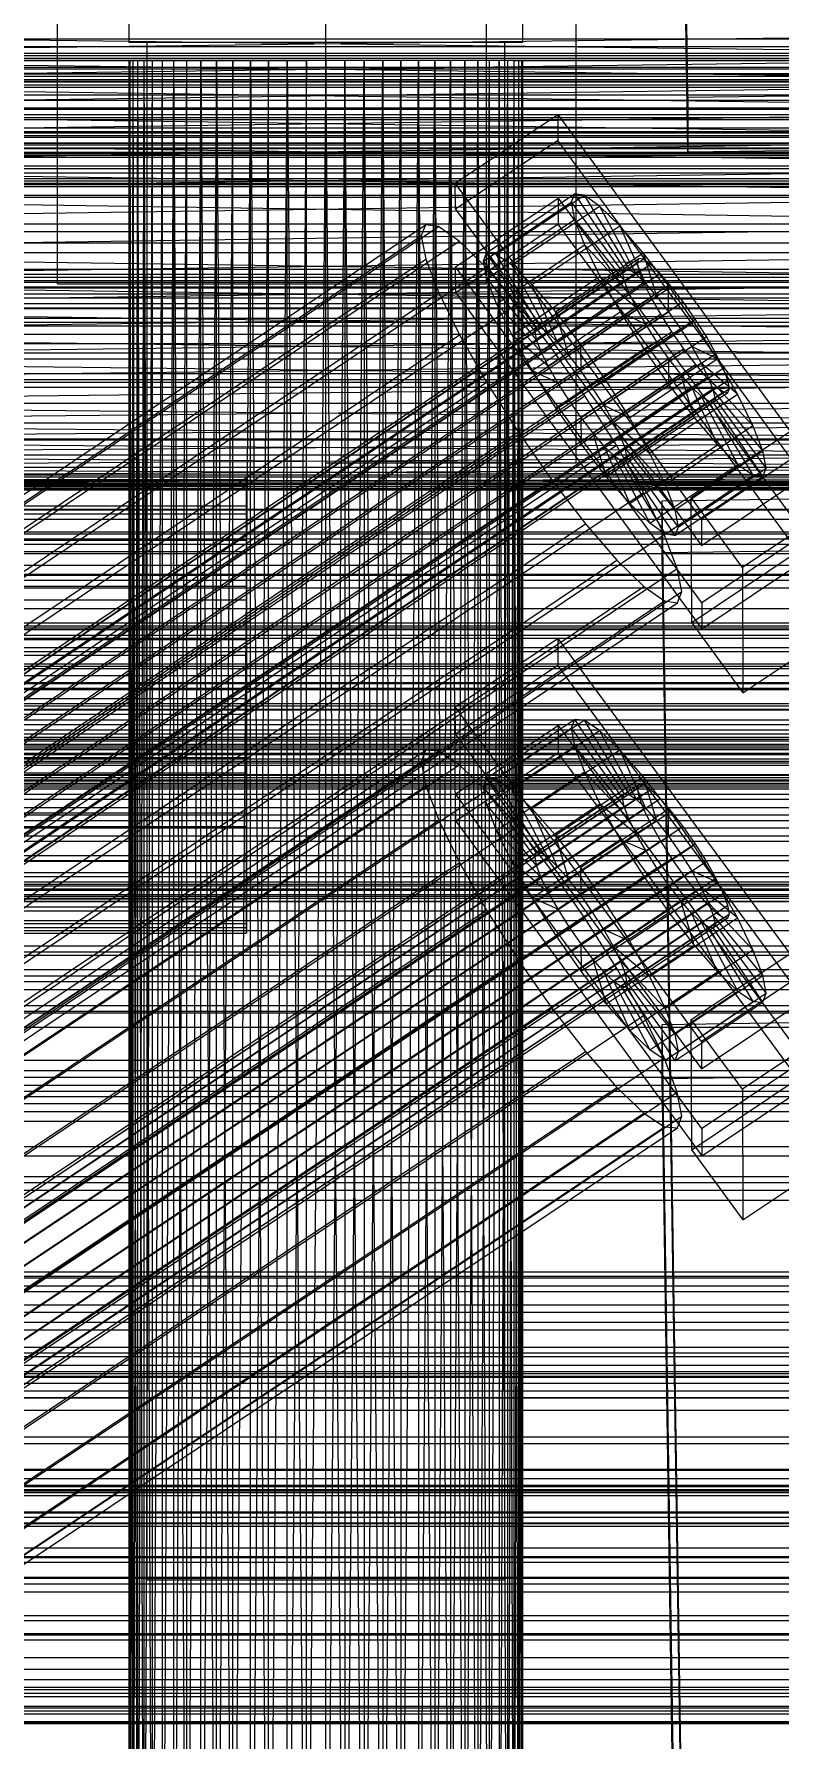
# Model space of a CAD drawing. Header units: millimetres. Extents: x -1970 to 59977, y -65068 to 6837.
# Drawn here: x 287.4 to 370.7, y -34007.8 to -33817 of the extents above; entities that cross this region are included whole.
import ezdxf

# ---------------------------------------------------------------- set-up
doc = ezdxf.new("R2010")
doc.units = ezdxf.units.MM
for name, color, linetype, lineweight in [('COTAS_O', 1, 'Continuous', 0), ('frontal_briquetadora', 7, 'Continuous', 0), ('frontal_C01', 7, 'Continuous', 0), ('frontal_C02', 7, 'Continuous', 0), ('frontal_C03', 7, 'Continuous', 0), ('frontal_secador', 7, 'Continuous', 0)]:
    doc.layers.add(name, color=color, linetype=linetype, lineweight=lineweight)
doc.dimstyles.new('R19_100', dxfattribs={"dimtxt": 250, "dimasz": 150, "dimexe": 150, "dimexo": 80, "dimgap": 100, "dimtad": 1, "dimtih": 1, "dimtoh": 1, "dimdsep": 46, "dimcen": 0.09, "dimadec": 0, "dimazin": 0, "dimtfac": 1, "dimtdec": 4, "dimtofl": 0, "dimtmove": 0, "dimatfit": 3, "dimfxl": 1, "dimtolj": 1, "dimtzin": 0, "dimarcsym": 0})

# ---------------------------------------------------------------- blocks, each defined once
blk = doc.blocks.new('*D39')
at = {"layer": 'COTAS_O', "color": 0, "lineweight": -2, "transparency": 16777216}
for p, q in [((-1725, -34320), (-1725, -33550)), ((1725, -34320), (1725, -33550)), ((-1575, -33700), (1575, -33700))]:
    blk.add_line(p, q, dxfattribs=at)
at = {"layer": 'COTAS_O', "color": 0, "transparency": 16777216}
for points in [[(-1575, -33675), (-1575, -33725), (-1725, -33700)], [(1575, -33675), (1575, -33725), (1725, -33700)]]:
    blk.add_solid(points, dxfattribs=at)
at = {"layer": 'Defpoints', "color": 0, "transparency": 16777216}
for p in [(1725, -33700), (-1725, -34400), (1725, -34400)]:
    blk.add_point(p, dxfattribs=at)

msp = doc.modelspace()

# ---------------------------------------------------------------- linework, layer by layer
at = {"layer": 'frontal_briquetadora'}
for p, q in [((290, -33845), (290, -33795)), ((338, -33845), (338, -33795)), ((298, -33815.5), (298, -33818)), ((342, -33815.5), (342, -33818)), ((210, -33819.494), (430, -33816.716)), ((210, -33816.716), (430, -33819.494)), ((430, -33819.494), (210, -33819.494)), ((210, -33822.421), (430, -33819.494)), ((210, -33819.494), (430, -33822.421)), ((300.179, -33818), (298, -33818)), ((301.981, -33818), (300, -33818)), ((300, -33818), (300, -33990)), ((306.283, -33818), (300.179, -33818)), ((307.53, -33818), (301.981, -33818)), ((315.105, -33818), (306.283, -33818)), ((315.55, -33818), (307.53, -33818)), ((324.895, -33818), (315.105, -33818)), ((324.45, -33818), (315.55, -33818)), ((332.47, -33818), (324.45, -33818)), ((333.717, -33818), (324.895, -33818)), ((338.019, -33818), (332.47, -33818)), ((339.821, -33818), (333.717, -33818)), ((340, -33818), (338.019, -33818)), ((342, -33818), (339.821, -33818)), ((340, -33818), (340, -33990)), ((480, -33820.797), (200, -33820.797)), ((430, -33820), (210, -33820)), ((304.444, -33820), (210, -33820)), ((210, -33820), (306.043, -33820)), ((302.994, -33820), (210, -33820)), ((301.708, -33820), (210, -33820)), ((210, -33820), (307.777, -33820)), ((300.598, -33820), (210, -33820)), ((210, -33820), (309.629, -33820)), ((299.675, -33820), (210, -33820)), ((210, -33820), (311.581, -33820)), ((298.947, -33820), (210, -33820)), ((210, -33820), (313.614, -33820)), ((210, -33820), (315.708, -33820)), ((298.423, -33820), (210, -33820)), ((210, -33820), (317.844, -33820)), ((320, -33820), (210, -33820)), ((298.106, -33820), (210, -33820)), ((298, -33820), (210, -33820)), ((298.106, -33820), (298, -34060)), ((298, -33820), (298, -34060)), ((298.106, -33820), (298, -33820)), ((298, -33820), (298.106, -34060)), ((298.423, -33820), (298.106, -34060)), ((298.106, -33820), (298.106, -34060)), ((298.423, -33820), (298.106, -33820)), ((298.106, -33820), (298.423, -34060)), ((298.947, -33820), (298.423, -34060)), ((298.423, -33820), (298.423, -34060)), ((298.947, -33820), (298.423, -33820)), ((298.423, -33820), (298.947, -34060)), ((299.675, -33820), (298.947, -34060)), ((298.947, -33820), (298.947, -34060)), ((299.675, -33820), (298.947, -33820)), ((298.947, -33820), (299.675, -34060)), ((300.598, -33820), (299.675, -34060)), ((299.675, -33820), (299.675, -34060)), ((300.598, -33820), (299.675, -33820)), ((299.675, -33820), (300.598, -34060)), ((301.708, -33820), (300.598, -34060)), ((300.598, -33820), (300.598, -34060)), ((301.708, -33820), (300.598, -33820)), ((302.994, -33820), (301.708, -34060)), ((301.708, -33820), (301.708, -34060)), ((302.994, -33820), (301.708, -33820)), ((304.444, -33820), (302.994, -34060)), ((302.994, -33820), (302.994, -34060)), ((304.444, -33820), (302.994, -33820)), ((302.994, -33820), (304.444, -34060)), ((306.043, -33820), (304.444, -34060)), ((304.444, -33820), (304.444, -34060)), ((306.043, -33820), (304.444, -33820)), ((307.777, -33820), (306.043, -34060)), ((306.043, -34060), (306.043, -33820)), ((307.777, -33820), (306.043, -33820)), ((306.043, -33820), (307.777, -34060)), ((309.629, -33820), (307.777, -34060)), ((307.777, -34060), (307.777, -33820)), ((309.629, -33820), (307.777, -33820)), ((307.777, -33820), (309.629, -34060)), ((311.581, -33820), (309.629, -34060)), ((309.629, -34060), (309.629, -33820)), ((311.581, -33820), (309.629, -33820)), ((313.614, -33820), (311.581, -34060)), ((311.581, -34060), (311.581, -33820)), ((313.614, -33820), (311.581, -33820)), ((311.581, -33820), (313.614, -34060)), ((315.708, -33820), (313.614, -34060)), ((313.614, -34060), (313.614, -33820)), ((315.708, -33820), (313.614, -33820)), ((317.844, -33820), (315.708, -34060)), ((315.708, -34060), (315.708, -33820)), ((317.844, -33820), (315.708, -33820)), ((315.708, -33820), (317.844, -34060)), ((320, -33820), (317.844, -34060)), ((317.844, -34060), (317.844, -33820)), ((320, -33820), (317.844, -33820)), ((320, -34060), (320, -33820)), ((430, -33820), (320, -33820)), ((322.156, -33820), (320, -33820)), ((322.156, -33820), (320, -34060)), ((322.156, -34060), (320, -33820)), ((430, -33820), (322.156, -33820)), ((324.292, -33820), (322.156, -33820)), ((322.156, -33820), (322.156, -34060)), ((322.156, -34060), (324.292, -33820)), ((324.292, -34060), (322.156, -33820)), ((430, -33820), (324.292, -33820)), ((326.386, -33820), (324.292, -33820)), ((324.292, -33820), (324.292, -34060)), ((324.292, -34060), (326.386, -33820)), ((326.386, -34060), (324.292, -33820)), ((430, -33820), (326.386, -33820)), ((328.419, -33820), (326.386, -33820)), ((326.386, -33820), (326.386, -34060)), ((326.386, -34060), (328.419, -33820)), ((328.419, -34060), (326.386, -33820)), ((430, -33820), (328.419, -33820)), ((330.371, -33820), (328.419, -33820)), ((328.419, -33820), (328.419, -34060)), ((328.419, -34060), (330.371, -33820)), ((430, -33820), (330.371, -33820)), ((332.223, -33820), (330.371, -33820)), ((330.371, -33820), (330.371, -34060)), ((330.371, -34060), (332.223, -33820)), ((332.223, -34060), (330.371, -33820)), ((430, -33820), (332.223, -33820)), ((333.957, -33820), (332.223, -33820)), ((332.223, -33820), (332.223, -34060)), ((332.223, -34060), (333.957, -33820)), ((333.957, -34060), (332.223, -33820)), ((430, -33820), (333.957, -33820)), ((335.556, -33820), (333.957, -33820)), ((333.957, -33820), (333.957, -34060)), ((333.957, -34060), (335.556, -33820)), ((335.556, -34060), (333.957, -33820)), ((430, -33820), (335.556, -33820)), ((337.006, -33820), (335.556, -33820)), ((335.556, -33820), (335.556, -34060)), ((337.006, -33820), (335.556, -34060)), ((337.006, -34060), (335.556, -33820)), ((430, -33820), (337.006, -33820)), ((338.292, -33820), (337.006, -33820)), ((337.006, -33820), (337.006, -34060)), ((338.292, -33820), (337.006, -34060)), ((338.292, -34060), (337.006, -33820)), ((430, -33820), (338.292, -33820)), ((339.402, -33820), (338.292, -33820)), ((338.292, -33820), (338.292, -34060)), ((339.402, -33820), (338.292, -34060)), ((430, -33820), (339.402, -33820)), ((340.325, -33820), (339.402, -33820)), ((339.402, -33820), (339.402, -34060)), ((340.325, -33820), (339.402, -34060)), ((340.325, -34060), (339.402, -33820)), ((430, -33820), (340.325, -33820)), ((341.053, -33820), (340.325, -33820)), ((340.325, -33820), (340.325, -34060)), ((341.053, -33820), (340.325, -34060)), ((340.325, -33820), (341.053, -34060)), ((430, -33820), (341.053, -33820)), ((341.053, -33820), (341.577, -33820)), ((341.053, -33820), (341.053, -34060)), ((341.577, -33820), (341.053, -34060)), ((341.053, -33820), (341.577, -34060)), ((341.577, -33820), (430, -33820)), ((341.577, -33820), (341.894, -33820)), ((341.577, -33820), (341.577, -34060)), ((341.894, -33820), (341.577, -34060)), ((341.577, -33820), (341.894, -34060)), ((341.894, -33820), (430, -33820)), ((341.894, -33820), (342, -33820)), ((341.894, -33820), (341.894, -34060)), ((342, -33820), (341.894, -34060)), ((342, -33820), (430, -33820)), ((342, -33820), (342, -34060)), ((430, -33822.421), (210, -33822.421)), ((210, -33825.47), (430, -33822.421)), ((210, -33822.421), (430, -33825.47)), ((430, -33825.47), (210, -33825.47)), ((210, -33828.612), (430, -33825.47)), ((210, -33825.47), (430, -33828.612)), ((430, -33828.612), (210, -33828.612)), ((210, -33831.815), (430, -33828.612)), ((210, -33828.612), (430, -33831.815)), ((430, -33831.815), (210, -33835.05)), ((430, -33831.815), (210, -33831.815)), ((210, -33831.815), (430, -33835.05)), ((430, -33835.05), (210, -33838.284)), ((210, -33835.05), (430, -33835.05)), ((430, -33838.284), (210, -33835.05)), ((430, -33838.284), (210, -33841.488)), ((210, -33838.284), (430, -33838.284)), ((430, -33841.488), (210, -33844.629)), ((210, -33841.488), (430, -33841.488)), ((430, -33844.629), (210, -33841.488)), ((430, -33844.629), (210, -33847.678)), ((210, -33844.629), (430, -33844.629)), ((430, -33847.678), (210, -33844.629)), ((290, -33845), (338, -33845)), ((430, -33847.678), (210, -33850.606)), ((210, -33847.678), (430, -33847.678)), ((430, -33850.606), (210, -33847.678)), ((480, -33849.302), (200, -33849.302)), ((430, -33850.606), (210, -33853.384)), ((210, -33850.606), (430, -33850.606)), ((430, -33853.384), (210, -33850.606)), ((430, -33853.384), (210, -33855.985)), ((210, -33853.384), (430, -33853.384)), ((430, -33855.985), (210, -33853.384)), ((430, -33855.985), (210, -33858.384)), ((210, -33855.985), (430, -33855.985)), ((430, -33858.384), (210, -33858.384)), ((430, -33858.384), (210, -33860.559)), ((430, -33860.559), (210, -33858.384)), ((430, -33860.559), (210, -33860.559)), ((430, -33860.559), (210, -33862.488)), ((430, -33862.488), (210, -33860.559)), ((430, -33862.488), (210, -33862.488)), ((430, -33862.488), (210, -33864.153)), ((430, -33864.153), (210, -33862.488)), ((430, -33864.153), (210, -33864.153)), ((430, -33864.153), (210, -33865.538)), ((430, -33865.538), (210, -33864.153)), ((480, -33867.047), (200, -33867.047)), ((430, -33865.538), (210, -33865.538)), ((430, -33865.538), (210, -33866.629)), ((430, -33866.629), (210, -33865.538)), ((430, -33866.629), (210, -33866.629)), ((430, -33866.629), (210, -33867.416)), ((430, -33867.416), (210, -33866.629)), ((430, -33867.416), (210, -33867.416)), ((430, -33867.416), (210, -33867.891)), ((430, -33867.891), (210, -33867.416)), ((430, -33867.891), (210, -33867.891)), ((430, -33867.891), (210, -33868.05)), ((430, -33868.05), (210, -33867.891)), ((430, -33868.05), (210, -33868.05)), ((301.981, -33990), (300, -33990)), ((307.53, -33990), (301.981, -33990)), ((315.55, -33990), (307.53, -33990)), ((324.45, -33990), (315.55, -33990)), ((332.47, -33990), (324.45, -33990)), ((338.019, -33990), (332.47, -33990)), ((340, -33990), (338.019, -33990))]:
    msp.add_line(p, q, dxfattribs=at)
at = {"layer": 'frontal_C01'}
for p, q in [((360.514, -33824.134), (357.646, -33631.134)), ((360.514, -33830.222), (357.646, -33637.222)), ((-425, -33818.444), (425, -33818.444)), ((378.512, -33823.891), (360.514, -33824.134)), ((360.514, -33824.134), (360.514, -33830.222)), ((425, -33829.874), (-425, -33829.874)), ((360.514, -33830.222), (378.512, -33829.979)), ((425, -33833.906), (-425, -33833.906)), ((-425, -33845.337), (425, -33845.337)), ((334.501, -33892.304), (345.969, -33884.651)), ((345.969, -33884.651), (345.981, -33887.694)), ((345.969, -33884.651), (373.501, -33922.094)), ((345.981, -33887.694), (334.513, -33895.348)), ((373.513, -33925.138), (345.981, -33887.694)), ((334.513, -33895.348), (334.501, -33892.304)), ((362.033, -33929.747), (334.501, -33892.304)), ((338.005, -33900.278), (347.835, -33893.718)), ((339.088, -33900.363), (348.918, -33893.804)), ((347.835, -33893.718), (347.47, -33894.709)), ((348.918, -33893.804), (347.835, -33893.718)), ((347.835, -33893.718), (353.378, -33902.04)), ((350.645, -33894.961), (348.918, -33893.804)), ((348.918, -33893.804), (353.892, -33902.081)), ((334.513, -33895.348), (362.045, -33932.791)), ((334.539, -33902.044), (346.008, -33894.391)), ((337.64, -33901.269), (347.47, -33894.709)), ((340.816, -33901.521), (350.645, -33894.961)), ((346.008, -33894.391), (346.02, -33897.434)), ((346.008, -33894.391), (373.539, -33931.834)), ((347.47, -33894.709), (353.205, -33902.51)), ((347.47, -33894.709), (347.847, -33896.711)), ((352.899, -33897.112), (350.645, -33894.961)), ((350.645, -33894.961), (354.71, -33902.629)), ((146.872, -34020.136), (331.181, -33897.138)), ((148.32, -34020.251), (332.629, -33897.252)), ((331.181, -33897.138), (330.692, -33898.463)), ((332.629, -33897.252), (331.181, -33897.138)), ((334.938, -33898.8), (332.629, -33897.252)), ((346.02, -33897.434), (334.551, -33905.088)), ((338.017, -33903.271), (347.847, -33896.711)), ((343.069, -33903.672), (352.899, -33897.112)), ((373.551, -33934.878), (346.02, -33897.434)), ((347.847, -33896.711), (353.384, -33903.458)), ((347.847, -33896.711), (348.941, -33899.587)), ((355.525, -33900.109), (352.899, -33897.112)), ((352.899, -33897.112), (355.777, -33903.648)), ((146.383, -34021.462), (330.692, -33898.463)), ((150.629, -34021.798), (334.938, -33898.8)), ((330.692, -33898.463), (331.197, -33901.14)), ((337.95, -33901.675), (334.938, -33898.8)), ((339.111, -33906.147), (348.941, -33899.587)), ((348.941, -33899.587), (353.902, -33904.821)), ((348.941, -33899.587), (350.678, -33903.14)), ((141.045, -34044.095), (354.844, -33901.417)), ((141.218, -34043.625), (355.017, -33900.947)), ((141.731, -34043.666), (355.53, -33900.988)), ((142.549, -34044.214), (356.348, -33901.536)), ((146.887, -34024.138), (331.197, -33901.14)), ((153.641, -34024.673), (337.95, -33901.675)), ((331.197, -33901.14), (332.659, -33904.984)), ((337.64, -33901.269), (338.005, -33900.278)), ((343.376, -33909.07), (337.64, -33901.269)), ((338.017, -33903.271), (337.64, -33901.269)), ((341.461, -33905.681), (337.95, -33901.675)), ((343.549, -33908.6), (338.005, -33900.278)), ((338.005, -33900.278), (339.088, -33900.363)), ((344.062, -33908.641), (339.088, -33900.363)), ((339.088, -33900.363), (340.816, -33901.521)), ((344.88, -33909.189), (340.816, -33901.521)), ((340.816, -33901.521), (343.069, -33903.672)), ((345.695, -33906.669), (355.525, -33900.109)), ((355.017, -33900.947), (354.844, -33901.417)), ((354.844, -33901.417), (355.022, -33902.365)), ((355.53, -33900.988), (355.017, -33900.947)), ((358.345, -33903.748), (355.525, -33900.109)), ((355.525, -33900.109), (357.021, -33905.068)), ((356.348, -33901.536), (355.53, -33900.988)), ((357.415, -33902.555), (356.348, -33901.536)), ((141.224, -34045.043), (355.022, -33902.365)), ((143.617, -34045.233), (357.415, -33902.555)), ((334.551, -33905.088), (334.539, -33902.044)), ((362.071, -33939.488), (334.539, -33902.044)), ((343.554, -33910.018), (338.017, -33903.271)), ((339.111, -33906.147), (338.017, -33903.271)), ((340.848, -33909.7), (350.678, -33903.14)), ((353.205, -33902.51), (343.376, -33909.07)), ((353.378, -33902.04), (343.549, -33908.6)), ((353.384, -33903.458), (343.554, -33910.018)), ((353.892, -33902.081), (344.062, -33908.641)), ((354.71, -33902.629), (344.88, -33909.189)), ((350.678, -33903.14), (354.725, -33906.504)), ((350.678, -33903.14), (352.938, -33907.129)), ((353.205, -33902.51), (353.378, -33902.04)), ((353.384, -33903.458), (353.205, -33902.51)), ((353.378, -33902.04), (353.892, -33902.081)), ((353.902, -33904.821), (353.384, -33903.458)), ((353.892, -33902.081), (354.71, -33902.629)), ((354.71, -33902.629), (355.777, -33903.648)), ((355.022, -33902.365), (355.541, -33903.727)), ((358.659, -33903.974), (357.415, -33902.555)), ((141.742, -34046.405), (355.541, -33903.727)), ((142.565, -34048.088), (356.363, -33905.41)), ((144.861, -34046.652), (358.659, -33903.974)), ((148.35, -34027.982), (332.659, -33904.984)), ((332.659, -33904.984), (334.981, -33909.734)), ((334.551, -33905.088), (362.083, -33942.531)), ((345.947, -33910.208), (343.069, -33903.672)), ((343.069, -33903.672), (345.695, -33906.669)), ((353.902, -33904.821), (344.073, -33911.38)), ((355.777, -33903.648), (345.947, -33910.208)), ((357.021, -33905.068), (347.191, -33911.628)), ((358.345, -33903.748), (348.515, -33910.308)), ((354.725, -33906.504), (353.902, -33904.821)), ((355.541, -33903.727), (356.363, -33905.41)), ((355.777, -33903.648), (357.021, -33905.068)), ((356.363, -33905.41), (357.434, -33907.3)), ((357.021, -33905.068), (358.357, -33906.792)), ((358.357, -33906.792), (358.345, -33903.748)), ((361.166, -33907.781), (358.345, -33903.748)), ((359.995, -33905.698), (358.659, -33903.974)), ((143.635, -34049.977), (357.434, -33907.3)), ((359.995, -33905.698), (146.196, -34048.376)), ((157.152, -34028.68), (341.461, -33905.681)), ((344.073, -33911.38), (339.111, -33906.147)), ((340.848, -33909.7), (339.111, -33906.147)), ((345.231, -33910.546), (341.461, -33905.681)), ((343.108, -33913.688), (352.938, -33907.129)), ((354.725, -33906.504), (344.895, -33913.063)), ((347.191, -33911.628), (345.695, -33906.669)), ((345.695, -33906.669), (348.515, -33910.308)), ((348.527, -33913.351), (358.357, -33906.792)), ((352.938, -33907.129), (355.796, -33908.393)), ((352.938, -33907.129), (355.569, -33911.281)), ((355.796, -33908.393), (354.725, -33906.504)), ((357.434, -33907.3), (358.68, -33909.267)), ((358.357, -33906.792), (359.693, -33908.702)), ((361.332, -33907.609), (359.995, -33905.698)), ((144.881, -34051.944), (358.68, -33909.267)), ((147.533, -34050.286), (361.332, -33907.609)), ((343.549, -33908.6), (343.376, -33909.07)), ((343.376, -33909.07), (343.554, -33910.018)), ((344.062, -33908.641), (343.549, -33908.6)), ((344.88, -33909.189), (344.062, -33908.641)), ((345.947, -33910.208), (344.88, -33909.189)), ((355.796, -33908.393), (345.966, -33914.953)), ((359.693, -33908.702), (349.863, -33915.262)), ((351.336, -33914.341), (361.166, -33907.781)), ((357.042, -33910.36), (355.796, -33908.393)), ((358.68, -33909.267), (360.017, -33911.177)), ((361.166, -33907.781), (359.693, -33908.702)), ((359.693, -33908.702), (360.939, -33910.669)), ((363.797, -33911.933), (361.166, -33907.781)), ((362.578, -33909.576), (361.332, -33907.609)), ((146.218, -34053.855), (360.017, -33911.177)), ((148.779, -34052.253), (362.578, -33909.576)), ((150.672, -34032.732), (334.981, -33909.734)), ((345.231, -33910.546), (160.922, -34033.544)), ((334.981, -33909.734), (338.003, -33915.066)), ((344.895, -33913.063), (340.848, -33909.7)), ((343.108, -33913.688), (340.848, -33909.7)), ((343.554, -33910.018), (344.073, -33911.38)), ((349.002, -33915.938), (345.231, -33910.546)), ((347.191, -33911.628), (345.947, -33910.208)), ((357.042, -33910.36), (347.212, -33916.92)), ((348.515, -33910.308), (348.527, -33913.351)), ((348.515, -33910.308), (351.336, -33914.341)), ((360.939, -33910.669), (351.109, -33917.229)), ((355.569, -33911.281), (357.042, -33910.36)), ((358.378, -33912.27), (357.042, -33910.36)), ((360.017, -33911.177), (361.352, -33912.901)), ((363.797, -33911.933), (360.939, -33910.669)), ((360.939, -33910.669), (362.01, -33912.558)), ((363.648, -33911.465), (362.578, -33909.576)), ((147.554, -34055.579), (361.352, -33912.901)), ((149.85, -34054.143), (363.648, -33911.465)), ((150.672, -34055.826), (364.471, -33913.148)), ((344.073, -33911.38), (344.895, -33913.063)), ((344.895, -33913.063), (345.966, -33914.953)), ((345.739, -33917.841), (355.569, -33911.281)), ((348.527, -33913.351), (347.191, -33911.628)), ((358.378, -33912.27), (348.548, -33918.83)), ((362.01, -33912.558), (352.18, -33919.118)), ((353.967, -33918.493), (363.797, -33911.933)), ((355.569, -33911.281), (358.39, -33915.314)), ((358.39, -33915.314), (358.378, -33912.27)), ((359.714, -33913.994), (358.378, -33912.27)), ((361.352, -33912.901), (362.596, -33914.32)), ((366.057, -33915.922), (362.01, -33912.558)), ((362.01, -33912.558), (362.833, -33914.241)), ((364.471, -33913.148), (363.648, -33911.465)), ((366.057, -33915.922), (363.797, -33911.933)), ((364.989, -33914.51), (364.471, -33913.148)), ((148.798, -34056.998), (362.596, -33914.32)), ((151.191, -34057.188), (364.989, -33914.51)), ((153.694, -34038.064), (338.003, -33915.066)), ((338.003, -33915.066), (341.52, -33920.617)), ((345.966, -33914.953), (343.108, -33913.688)), ((345.739, -33917.841), (343.108, -33913.688)), ((345.966, -33914.953), (347.212, -33916.92)), ((349.863, -33915.262), (348.527, -33913.351)), ((349.863, -33915.262), (351.336, -33914.341)), ((359.714, -33913.994), (349.884, -33920.554)), ((351.336, -33914.341), (353.967, -33918.493)), ((362.833, -33914.241), (353.003, -33920.801)), ((361.21, -33918.953), (359.714, -33913.994)), ((360.958, -33915.414), (359.714, -33913.994)), ((362.596, -33914.32), (363.664, -33915.339)), ((367.794, -33919.475), (362.833, -33914.241)), ((362.833, -33914.241), (363.351, -33915.603)), ((365.168, -33915.458), (364.989, -33914.51)), ((149.865, -34058.017), (363.664, -33915.339)), ((150.683, -34058.565), (364.482, -33915.887)), ((151.196, -34058.606), (364.995, -33915.928)), ((151.369, -34058.136), (365.168, -33915.458)), ((164.693, -34038.936), (349.002, -33915.938)), ((347.212, -33916.92), (345.739, -33917.841)), ((347.212, -33916.92), (348.548, -33918.83)), ((348.56, -33921.874), (358.39, -33915.314)), ((352.519, -33921.489), (349.002, -33915.938)), ((351.109, -33917.229), (349.863, -33915.262)), ((360.958, -33915.414), (351.128, -33921.974)), ((362.025, -33916.432), (352.196, -33922.992)), ((362.843, -33916.981), (353.014, -33923.541)), ((363.351, -33915.603), (353.521, -33922.163)), ((363.53, -33916.552), (353.7, -33923.111)), ((356.228, -33922.482), (366.057, -33915.922)), ((358.39, -33915.314), (361.21, -33918.953)), ((363.836, -33921.95), (360.958, -33915.414)), ((362.025, -33916.432), (360.958, -33915.414)), ((366.09, -33924.101), (362.025, -33916.432)), ((362.843, -33916.981), (362.025, -33916.432)), ((367.817, -33925.258), (362.843, -33916.981)), ((363.357, -33917.021), (362.843, -33916.981)), ((368.888, -33922.351), (363.351, -33915.603)), ((363.351, -33915.603), (363.53, -33916.552)), ((363.53, -33916.552), (363.357, -33917.021)), ((369.265, -33924.352), (363.53, -33916.552)), ((363.664, -33915.339), (364.482, -33915.887)), ((364.482, -33915.887), (364.995, -33915.928)), ((364.995, -33915.928), (365.168, -33915.458)), ((367.794, -33919.475), (366.057, -33915.922)), ((348.56, -33921.874), (345.739, -33917.841)), ((348.548, -33918.83), (348.56, -33921.874)), ((348.548, -33918.83), (349.884, -33920.554)), ((352.18, -33919.118), (351.109, -33917.229)), ((351.109, -33917.229), (353.967, -33918.493)), ((363.357, -33917.021), (353.527, -33923.581)), ((353.967, -33918.493), (356.228, -33922.482)), ((368.9, -33925.344), (363.357, -33917.021)), ((157.211, -34043.615), (341.52, -33920.617)), ((341.52, -33920.617), (345.291, -33926.009)), ((349.884, -33920.554), (351.38, -33925.513)), ((349.884, -33920.554), (351.128, -33921.974)), ((351.38, -33925.513), (361.21, -33918.953)), ((353.003, -33920.801), (352.18, -33919.118)), ((352.18, -33919.118), (356.228, -33922.482)), ((353.521, -33922.163), (353.003, -33920.801)), ((353.003, -33920.801), (357.964, -33926.035)), ((357.964, -33926.035), (367.794, -33919.475)), ((360.882, -33927.274), (372.35, -33919.621)), ((361.21, -33918.953), (363.836, -33921.95)), ((368.888, -33922.351), (367.794, -33919.475)), ((168.21, -34044.487), (352.519, -33921.489)), ((351.38, -33925.513), (348.56, -33921.874)), ((351.128, -33921.974), (354.006, -33928.51)), ((351.128, -33921.974), (352.196, -33922.992)), ((355.541, -33926.821), (352.519, -33921.489)), ((353.7, -33923.111), (353.521, -33922.163)), ((353.521, -33922.163), (359.058, -33928.91)), ((354.006, -33928.51), (363.836, -33921.95)), ((356.228, -33922.482), (357.964, -33926.035)), ((359.058, -33928.91), (368.888, -33922.351)), ((373.501, -33922.094), (362.033, -33929.747)), ((363.836, -33921.95), (366.09, -33924.101)), ((369.265, -33924.352), (368.888, -33922.351)), ((352.196, -33922.992), (356.26, -33930.66)), ((352.196, -33922.992), (353.014, -33923.541)), ((353.014, -33923.541), (357.987, -33931.818)), ((353.014, -33923.541), (353.527, -33923.581)), ((353.527, -33923.581), (353.7, -33923.111)), ((353.527, -33923.581), (359.07, -33931.904)), ((353.7, -33923.111), (359.436, -33930.912)), ((356.26, -33930.66), (366.09, -33924.101)), ((359.436, -33930.912), (369.265, -33924.352)), ((366.09, -33924.101), (367.817, -33925.258)), ((368.9, -33925.344), (369.265, -33924.352)), ((160.982, -34049.007), (345.291, -33926.009)), ((345.291, -33926.009), (349.061, -33930.873)), ((354.006, -33928.51), (351.38, -33925.513)), ((357.964, -33926.035), (359.058, -33928.91)), ((357.987, -33931.818), (367.817, -33925.258)), ((359.07, -33931.904), (368.9, -33925.344)), ((362.045, -33932.791), (373.513, -33925.138)), ((367.817, -33925.258), (368.9, -33925.344)), ((171.232, -34049.819), (355.541, -33926.821)), ((357.863, -33931.571), (355.541, -33926.821)), ((357.646, -33927.83), (375.644, -33927.587)), ((357.646, -33933.918), (357.646, -33927.83)), ((360.514, -34120.83), (357.646, -33927.83)), ((360.939, -33941.884), (360.882, -33927.274)), ((366.618, -33935.075), (360.882, -33927.274)), ((378.086, -33927.422), (366.618, -33935.075)), ((356.26, -33930.66), (354.006, -33928.51)), ((359.058, -33928.91), (359.436, -33930.912)), ((362.033, -33929.747), (362.045, -33932.791)), ((164.752, -34053.872), (349.061, -33930.873)), ((173.554, -34054.569), (357.863, -33931.571)), ((349.061, -33930.873), (352.572, -33934.88)), ((357.987, -33931.818), (356.26, -33930.66)), ((359.326, -33935.415), (357.863, -33931.571)), ((359.07, -33931.904), (357.987, -33931.818)), ((359.436, -33930.912), (359.07, -33931.904)), ((373.539, -33931.834), (362.071, -33939.488)), ((375.644, -33933.675), (357.646, -33933.918)), ((360.514, -34126.918), (357.646, -33933.918)), ((168.263, -34057.878), (352.572, -33934.88)), ((175.016, -34058.413), (359.326, -33935.415)), ((352.572, -33934.88), (355.584, -33937.755)), ((359.83, -33938.091), (359.326, -33935.415)), ((372.408, -33934.231), (360.939, -33941.884)), ((362.083, -33942.531), (373.551, -33934.878)), ((366.618, -33935.075), (366.675, -33949.685)), ((171.275, -34060.753), (355.584, -33937.755)), ((355.584, -33937.755), (357.893, -33939.302)), ((173.584, -34062.301), (357.893, -33939.302)), ((175.032, -34062.415), (359.341, -33939.417)), ((175.521, -34061.09), (359.83, -33938.091)), ((357.893, -33939.302), (359.341, -33939.417)), ((359.341, -33939.417), (359.83, -33938.091)), ((362.071, -33939.488), (362.083, -33942.531)), ((360.939, -33941.884), (366.675, -33949.685)), ((366.675, -33949.685), (378.143, -33942.032)), ((430, -33964.596), (-430, -33964.596)), ((430, -33969.596), (-430, -33969.596))]:
    msp.add_line(p, q, dxfattribs=at)
at = {"layer": 'frontal_C02'}
for p, q in [((334.501, -33833.724), (345.969, -33826.041)), ((345.969, -33826.041), (345.981, -33828.963)), ((345.969, -33826.041), (373.501, -33863.634)), ((345.981, -33828.963), (334.513, -33836.647)), ((373.513, -33866.556), (345.981, -33828.963)), ((334.513, -33836.647), (334.501, -33833.724)), ((362.033, -33871.317), (334.501, -33833.724)), ((338.005, -33841.515), (347.835, -33834.93)), ((347.835, -33834.93), (347.47, -33835.86)), ((348.918, -33835.077), (347.835, -33834.93)), ((347.835, -33834.93), (353.378, -33843.251)), ((334.513, -33836.647), (362.045, -33874.24)), ((334.539, -33843.077), (346.008, -33835.393)), ((337.64, -33842.446), (347.47, -33835.86)), ((339.088, -33841.663), (348.918, -33835.077)), ((340.816, -33842.877), (350.645, -33836.292)), ((346.008, -33835.393), (346.02, -33838.316)), ((346.008, -33835.393), (373.539, -33872.986)), ((347.47, -33835.86), (353.205, -33843.692)), ((347.47, -33835.86), (347.847, -33837.804)), ((350.645, -33836.292), (348.918, -33835.077)), ((348.918, -33835.077), (353.892, -33843.321)), ((352.899, -33838.491), (350.645, -33836.292)), ((350.645, -33836.292), (354.71, -33843.896)), ((146.872, -33961.869), (331.181, -33838.385)), ((148.32, -33962.066), (332.629, -33838.582)), ((331.181, -33838.385), (330.692, -33839.628)), ((332.629, -33838.582), (331.181, -33838.385)), ((334.938, -33840.206), (332.629, -33838.582)), ((346.02, -33838.316), (334.551, -33845.999)), ((338.017, -33844.39), (347.847, -33837.804)), ((343.069, -33845.077), (352.899, -33838.491)), ((373.551, -33875.909), (346.02, -33838.316)), ((347.847, -33837.804), (353.384, -33844.613)), ((347.847, -33837.804), (348.941, -33840.63)), ((355.525, -33841.525), (352.899, -33838.491)), ((352.899, -33838.491), (355.777, -33844.938)), ((146.383, -33963.112), (330.692, -33839.628)), ((150.629, -33963.69), (334.938, -33840.206)), ((330.692, -33839.628), (331.197, -33842.228)), ((337.95, -33843.146), (334.938, -33840.206)), ((339.111, -33847.216), (348.941, -33840.63)), ((348.941, -33840.63), (353.902, -33845.951)), ((348.941, -33840.63), (350.678, -33844.145)), ((141.045, -33985.835), (354.844, -33842.594)), ((141.218, -33985.395), (355.017, -33842.153)), ((141.731, -33985.465), (355.53, -33842.223)), ((146.887, -33965.712), (331.197, -33842.228)), ((331.197, -33842.228), (332.659, -33846.005)), ((337.64, -33842.446), (338.005, -33841.515)), ((343.376, -33850.277), (337.64, -33842.446)), ((338.017, -33844.39), (337.64, -33842.446)), ((343.549, -33849.837), (338.005, -33841.515)), ((338.005, -33841.515), (339.088, -33841.663)), ((344.062, -33849.907), (339.088, -33841.663)), ((339.088, -33841.663), (340.816, -33842.877)), ((345.695, -33848.111), (355.525, -33841.525)), ((355.017, -33842.153), (354.844, -33842.594)), ((354.844, -33842.594), (355.022, -33843.515)), ((355.53, -33842.223), (355.017, -33842.153)), ((358.345, -33845.187), (355.525, -33841.525)), ((355.525, -33841.525), (357.021, -33846.375)), ((356.348, -33842.799), (355.53, -33842.223)), ((141.224, -33986.756), (355.022, -33843.515)), ((142.549, -33986.04), (356.348, -33842.799)), ((143.617, -33987.082), (357.415, -33843.84)), ((153.641, -33966.63), (337.95, -33843.146)), ((334.551, -33845.999), (334.539, -33843.077)), ((362.071, -33880.669), (334.539, -33843.077)), ((341.461, -33847.202), (337.95, -33843.146)), ((343.554, -33851.198), (338.017, -33844.39)), ((339.111, -33847.216), (338.017, -33844.39)), ((344.88, -33850.482), (340.816, -33842.877)), ((340.816, -33842.877), (343.069, -33845.077)), ((340.848, -33850.731), (350.678, -33844.145)), ((353.205, -33843.692), (343.376, -33850.277)), ((353.378, -33843.251), (343.549, -33849.837)), ((353.892, -33843.321), (344.062, -33849.907)), ((354.71, -33843.896), (344.88, -33850.482)), ((350.678, -33844.145), (354.725, -33847.616)), ((350.678, -33844.145), (352.938, -33848.109)), ((353.205, -33843.692), (353.378, -33843.251)), ((353.384, -33844.613), (353.205, -33843.692)), ((353.378, -33843.251), (353.892, -33843.321)), ((353.892, -33843.321), (354.71, -33843.896)), ((354.71, -33843.896), (355.777, -33844.938)), ((355.022, -33843.515), (355.541, -33844.854)), ((357.415, -33843.84), (356.348, -33842.799)), ((358.659, -33845.278), (357.415, -33843.84)), ((141.742, -33988.095), (355.541, -33844.854)), ((144.861, -33988.519), (358.659, -33845.278)), ((148.35, -33969.489), (332.659, -33846.005)), ((332.659, -33846.005), (334.981, -33850.704)), ((334.551, -33845.999), (362.083, -33883.592)), ((345.947, -33851.524), (343.069, -33845.077)), ((343.069, -33845.077), (345.695, -33848.111)), ((353.384, -33844.613), (343.554, -33851.198)), ((353.902, -33845.951), (344.073, -33852.537)), ((355.777, -33844.938), (345.947, -33851.524)), ((357.021, -33846.375), (347.191, -33852.961)), ((358.345, -33845.187), (348.515, -33851.773)), ((353.902, -33845.951), (353.384, -33844.613)), ((354.725, -33847.616), (353.902, -33845.951)), ((355.541, -33844.854), (356.363, -33846.518)), ((355.777, -33844.938), (357.021, -33846.375)), ((357.021, -33846.375), (358.357, -33848.11)), ((358.357, -33848.11), (358.345, -33845.187)), ((361.166, -33849.228), (358.345, -33845.187)), ((359.995, -33847.012), (358.659, -33845.278)), ((142.565, -33989.76), (356.363, -33846.518)), ((359.995, -33847.012), (146.196, -33990.254)), ((157.152, -33970.686), (341.461, -33847.202)), ((344.073, -33852.537), (339.111, -33847.216)), ((340.848, -33850.731), (339.111, -33847.216)), ((345.231, -33852.098), (341.461, -33847.202)), ((343.108, -33854.695), (352.938, -33848.109)), ((354.725, -33847.616), (344.895, -33854.202)), ((347.191, -33852.961), (345.695, -33848.111)), ((345.695, -33848.111), (348.515, -33851.773)), ((348.527, -33854.696), (358.357, -33848.11)), ((352.938, -33848.109), (355.796, -33849.494)), ((352.938, -33848.109), (355.569, -33852.253)), ((355.796, -33849.494), (354.725, -33847.616)), ((356.363, -33846.518), (357.434, -33848.396)), ((358.357, -33848.11), (359.693, -33850.024)), ((361.332, -33848.926), (359.995, -33847.012)), ((143.635, -33991.638), (357.434, -33848.396)), ((147.533, -33992.168), (361.332, -33848.926)), ((343.549, -33849.837), (343.376, -33850.277)), ((344.062, -33849.907), (343.549, -33849.837)), ((344.88, -33850.482), (344.062, -33849.907)), ((355.796, -33849.494), (345.966, -33856.08)), ((359.693, -33850.024), (349.863, -33856.61)), ((351.336, -33855.814), (361.166, -33849.228)), ((357.042, -33851.457), (355.796, -33849.494)), ((357.434, -33848.396), (358.68, -33850.359)), ((361.166, -33849.228), (359.693, -33850.024)), ((359.693, -33850.024), (360.939, -33851.987)), ((363.797, -33853.371), (361.166, -33849.228)), ((362.578, -33850.889), (361.332, -33848.926)), ((144.881, -33993.6), (358.68, -33850.359)), ((148.779, -33994.13), (362.578, -33850.889)), ((150.672, -33974.188), (334.981, -33850.704)), ((345.231, -33852.098), (160.922, -33975.582)), ((334.981, -33850.704), (338.003, -33856.004)), ((344.895, -33854.202), (340.848, -33850.731)), ((343.108, -33854.695), (340.848, -33850.731)), ((343.376, -33850.277), (343.554, -33851.198)), ((343.554, -33851.198), (344.073, -33852.537)), ((345.947, -33851.524), (344.88, -33850.482)), ((349.002, -33857.499), (345.231, -33852.098)), ((347.191, -33852.961), (345.947, -33851.524)), ((357.042, -33851.457), (347.212, -33858.043)), ((348.515, -33851.773), (348.527, -33854.696)), ((348.515, -33851.773), (351.336, -33855.814)), ((360.939, -33851.987), (351.109, -33858.572)), ((355.569, -33852.253), (357.042, -33851.457)), ((358.378, -33853.371), (357.042, -33851.457)), ((358.68, -33850.359), (360.017, -33852.273)), ((363.797, -33853.371), (360.939, -33851.987)), ((360.939, -33851.987), (362.01, -33853.864)), ((363.648, -33852.767), (362.578, -33850.889)), ((146.218, -33995.514), (360.017, -33852.273)), ((147.554, -33997.249), (361.352, -33854.008)), ((149.85, -33996.008), (363.648, -33852.767)), ((344.073, -33852.537), (344.895, -33854.202)), ((345.739, -33858.839), (355.569, -33852.253)), ((348.527, -33854.696), (347.191, -33852.961)), ((358.378, -33853.371), (348.548, -33859.956)), ((362.01, -33853.864), (352.18, -33860.45)), ((353.967, -33859.957), (363.797, -33853.371)), ((355.569, -33852.253), (358.39, -33856.293)), ((358.39, -33856.293), (358.378, -33853.371)), ((359.714, -33855.105), (358.378, -33853.371)), ((360.017, -33852.273), (361.352, -33854.008)), ((361.352, -33854.008), (362.596, -33855.445)), ((366.057, -33857.336), (362.01, -33853.864)), ((362.01, -33853.864), (362.833, -33855.529)), ((364.471, -33854.432), (363.648, -33852.767)), ((366.057, -33857.336), (363.797, -33853.371)), ((148.798, -33998.686), (362.596, -33855.445)), ((150.672, -33997.673), (364.471, -33854.432)), ((151.191, -33999.012), (364.989, -33855.77)), ((345.966, -33856.08), (343.108, -33854.695)), ((345.739, -33858.839), (343.108, -33854.695)), ((344.895, -33854.202), (345.966, -33856.08)), ((349.863, -33856.61), (348.527, -33854.696)), ((349.863, -33856.61), (351.336, -33855.814)), ((359.714, -33855.105), (349.884, -33861.691)), ((351.336, -33855.814), (353.967, -33859.957)), ((362.833, -33855.529), (353.003, -33862.115)), ((361.21, -33859.955), (359.714, -33855.105)), ((360.958, -33856.543), (359.714, -33855.105)), ((362.596, -33855.445), (363.664, -33856.487)), ((367.794, -33860.851), (362.833, -33855.529)), ((362.833, -33855.529), (363.351, -33856.868)), ((364.989, -33855.77), (364.471, -33854.432)), ((365.168, -33856.691), (364.989, -33855.77)), ((149.865, -33999.728), (363.664, -33856.487)), ((150.683, -34000.304), (364.482, -33857.062)), ((151.196, -34000.373), (364.995, -33857.132)), ((151.369, -33999.933), (365.168, -33856.691)), ((153.694, -33979.488), (338.003, -33856.004)), ((164.693, -33980.983), (349.002, -33857.499)), ((338.003, -33856.004), (341.52, -33861.543)), ((345.966, -33856.08), (347.212, -33858.043)), ((348.56, -33862.879), (358.39, -33856.293)), ((352.519, -33863.039), (349.002, -33857.499)), ((351.109, -33858.572), (349.863, -33856.61)), ((360.958, -33856.543), (351.128, -33863.128)), ((362.025, -33857.584), (352.196, -33864.17)), ((363.351, -33856.868), (353.521, -33863.454)), ((363.53, -33857.789), (353.7, -33864.375)), ((356.228, -33863.922), (366.057, -33857.336)), ((358.39, -33856.293), (361.21, -33859.955)), ((363.836, -33862.99), (360.958, -33856.543)), ((362.025, -33857.584), (360.958, -33856.543)), ((366.09, -33865.189), (362.025, -33857.584)), ((362.843, -33858.16), (362.025, -33857.584)), ((368.888, -33863.677), (363.351, -33856.868)), ((363.351, -33856.868), (363.53, -33857.789)), ((363.53, -33857.789), (363.357, -33858.23)), ((369.265, -33865.621), (363.53, -33857.789)), ((363.664, -33856.487), (364.482, -33857.062)), ((364.482, -33857.062), (364.995, -33857.132)), ((364.995, -33857.132), (365.168, -33856.691)), ((367.794, -33860.851), (366.057, -33857.336)), ((347.212, -33858.043), (345.739, -33858.839)), ((348.56, -33862.879), (345.739, -33858.839)), ((347.212, -33858.043), (348.548, -33859.956)), ((352.18, -33860.45), (351.109, -33858.572)), ((351.109, -33858.572), (353.967, -33859.957)), ((362.843, -33858.16), (353.014, -33864.746)), ((363.357, -33858.23), (353.527, -33864.815)), ((367.817, -33866.404), (362.843, -33858.16)), ((363.357, -33858.23), (362.843, -33858.16)), ((368.9, -33866.551), (363.357, -33858.23)), ((157.211, -33985.027), (341.52, -33861.543)), ((341.52, -33861.543), (345.291, -33866.945)), ((348.548, -33859.956), (348.56, -33862.879)), ((348.548, -33859.956), (349.884, -33861.691)), ((351.38, -33866.541), (361.21, -33859.955)), ((353.003, -33862.115), (352.18, -33860.45)), ((352.18, -33860.45), (356.228, -33863.922)), ((353.967, -33859.957), (356.228, -33863.922)), ((357.964, -33867.436), (367.794, -33860.851)), ((360.882, -33868.874), (372.35, -33861.19)), ((361.21, -33859.955), (363.836, -33862.99)), ((368.888, -33863.677), (367.794, -33860.851)), ((168.21, -33986.523), (352.519, -33863.039)), ((351.38, -33866.541), (348.56, -33862.879)), ((349.884, -33861.691), (351.38, -33866.541)), ((349.884, -33861.691), (351.128, -33863.128)), ((351.128, -33863.128), (354.006, -33869.575)), ((351.128, -33863.128), (352.196, -33864.17)), ((355.541, -33868.339), (352.519, -33863.039)), ((353.521, -33863.454), (353.003, -33862.115)), ((353.003, -33862.115), (357.964, -33867.436)), ((353.7, -33864.375), (353.521, -33863.454)), ((353.521, -33863.454), (359.058, -33870.262)), ((354.006, -33869.575), (363.836, -33862.99)), ((363.836, -33862.99), (366.09, -33865.189)), ((352.196, -33864.17), (356.26, -33871.775)), ((352.196, -33864.17), (353.014, -33864.746)), ((353.014, -33864.746), (357.987, -33872.99)), ((353.014, -33864.746), (353.527, -33864.815)), ((353.527, -33864.815), (353.7, -33864.375)), ((353.527, -33864.815), (359.07, -33873.137)), ((353.7, -33864.375), (359.436, -33872.207)), ((356.228, -33863.922), (357.964, -33867.436)), ((356.26, -33871.775), (366.09, -33865.189)), ((359.058, -33870.262), (368.888, -33863.677)), ((373.501, -33863.634), (362.033, -33871.317)), ((366.09, -33865.189), (367.817, -33866.404)), ((369.265, -33865.621), (368.888, -33863.677)), ((-311.15, -33866.868), (311.15, -33866.868)), ((160.982, -33990.429), (345.291, -33866.945)), ((311.15, -33867.504), (311.15, -33866.868)), ((311.15, -33866.868), (311.15, -33867.962)), ((345.291, -33866.945), (349.061, -33871.841)), ((354.006, -33869.575), (351.38, -33866.541)), ((357.987, -33872.99), (367.817, -33866.404)), ((359.07, -33873.137), (368.9, -33866.551)), ((359.436, -33872.207), (369.265, -33865.621)), ((362.045, -33874.24), (373.513, -33866.556)), ((367.817, -33866.404), (368.9, -33866.551)), ((368.9, -33866.551), (369.265, -33865.621)), ((-311.15, -33867.504), (311.15, -33867.504)), ((-311.15, -33867.962), (311.15, -33867.962)), ((171.232, -33991.823), (355.541, -33868.339)), ((311.15, -33869.827), (311.15, -33867.504)), ((311.15, -33867.962), (311.15, -33870.711)), ((357.863, -33873.037), (355.541, -33868.339)), ((357.646, -33869.245), (375.644, -33869.002)), ((357.646, -33875.091), (357.646, -33869.245)), ((360.514, -34063.013), (357.646, -33869.245)), ((357.964, -33867.436), (359.058, -33870.262)), ((360.939, -33882.903), (360.882, -33868.874)), ((366.618, -33876.706), (360.882, -33868.874)), ((378.086, -33869.022), (366.618, -33876.706)), ((-311.15, -33869.827), (311.15, -33869.827)), ((-311.15, -33870.711), (311.15, -33870.711)), ((311.15, -33873.678), (311.15, -33869.827)), ((311.15, -33870.711), (311.15, -33874.928)), ((356.26, -33871.775), (354.006, -33869.575)), ((359.058, -33870.262), (359.436, -33872.207)), ((164.752, -33995.325), (349.061, -33871.841)), ((173.554, -33996.521), (357.863, -33873.037)), ((349.061, -33871.841), (352.572, -33875.897)), ((357.987, -33872.99), (356.26, -33871.775)), ((359.326, -33876.815), (357.863, -33873.037)), ((359.07, -33873.137), (357.987, -33872.99)), ((359.436, -33872.207), (359.07, -33873.137)), ((362.033, -33871.317), (362.045, -33874.24)), ((373.539, -33872.986), (362.071, -33880.669)), ((-311.15, -33873.678), (311.15, -33873.678)), ((-311.15, -33874.928), (311.15, -33874.928)), ((311.15, -33878.795), (311.15, -33873.678)), ((311.15, -33874.928), (311.15, -33880.326)), ((375.644, -33874.847), (357.646, -33875.091)), ((168.263, -33999.381), (352.572, -33875.897)), ((175.016, -34000.299), (359.326, -33876.815)), ((352.572, -33875.897), (355.584, -33878.837)), ((360.514, -34068.858), (357.646, -33875.091)), ((359.83, -33879.414), (359.326, -33876.815)), ((372.408, -33875.219), (360.939, -33882.903)), ((362.083, -33883.592), (373.551, -33875.909)), ((366.618, -33876.706), (366.675, -33890.734)), ((-311.15, -33878.795), (311.15, -33878.795)), ((171.275, -34002.321), (355.584, -33878.837)), ((311.15, -33884.829), (311.15, -33878.795)), ((355.584, -33878.837), (357.893, -33880.461)), ((-311.15, -33880.326), (311.15, -33880.326)), ((173.584, -34003.945), (357.893, -33880.461)), ((175.032, -34004.142), (359.341, -33880.658)), ((175.521, -34002.898), (359.83, -33879.414)), ((311.15, -33880.326), (311.15, -33886.536)), ((357.893, -33880.461), (359.341, -33880.658)), ((359.341, -33880.658), (359.83, -33879.414)), ((362.071, -33880.669), (362.083, -33883.592)), ((-440, -33883.258), (440, -33883.258)), ((-440, -33883.484), (440, -33883.484)), ((-440, -33883.646), (440, -33883.646)), ((-440, -33884.307), (440, -33884.307)), ((360.939, -33882.903), (366.675, -33890.734)), ((366.675, -33890.734), (378.143, -33883.051)), ((-440, -33884.62), (440, -33884.62)), ((-440, -33885.671), (440, -33885.671)), ((-440, -33886.114), (440, -33886.114)), ((311.15, -33884.829), (-311.15, -33884.829)), ((311.15, -33891.369), (311.15, -33884.829)), ((-440, -33887.484), (440, -33887.484)), ((-440, -33888.027), (440, -33888.027)), ((-311.15, -33886.536), (311.15, -33886.536)), ((311.15, -33886.536), (311.15, -33893.136)), ((440, -33889.622), (-440, -33889.622)), ((-440, -33890.227), (440, -33890.227)), ((-440, -33891.94), (440, -33891.94)), ((-311.15, -33891.369), (311.15, -33891.369)), ((311.15, -33897.969), (311.15, -33891.369)), ((-440, -33892.566), (440, -33892.566)), ((-311.15, -33893.136), (311.15, -33893.136)), ((311.15, -33893.136), (311.15, -33899.676)), ((-440, -33894.278), (440, -33894.278)), ((-440, -33894.883), (440, -33894.883)), ((-440, -33896.479), (440, -33896.479)), ((-440, -33897.021), (440, -33897.021)), ((-440, -33898.392), (440, -33898.392)), ((-440, -33898.834), (440, -33898.834)), ((-311.15, -33897.969), (311.15, -33897.969)), ((-311.15, -33899.676), (311.15, -33899.676)), ((311.15, -33904.18), (311.15, -33897.969)), ((311.15, -33899.676), (311.15, -33905.71)), ((-440, -33899.886), (440, -33899.886)), ((-440, -33900.199), (440, -33900.199)), ((-440, -33900.86), (440, -33900.86)), ((-440, -33901.022), (440, -33901.022)), ((-440, -33901.247), (440, -33901.247)), ((-311.15, -33904.18), (311.15, -33904.18)), ((311.15, -33909.578), (311.15, -33904.18)), ((-311.15, -33905.71), (311.15, -33905.71)), ((311.15, -33905.71), (311.15, -33910.827)), ((-311.15, -33909.578), (311.15, -33909.578)), ((-311.15, -33910.827), (311.15, -33910.827)), ((311.15, -33913.795), (311.15, -33909.578)), ((311.15, -33910.827), (311.15, -33914.678)), ((-450, -33914.05), (450, -33914.05)), ((-311.15, -33913.795), (311.15, -33913.795)), ((-311.15, -33914.678), (311.15, -33914.678)), ((311.15, -33916.544), (311.15, -33913.795)), ((311.15, -33914.678), (311.15, -33917.001)), ((-311.15, -33916.544), (311.15, -33916.544)), ((311.15, -33917.637), (311.15, -33916.544)), ((-311.15, -33917.001), (311.15, -33917.001)), ((-311.15, -33917.637), (311.15, -33917.637)), ((311.15, -33917.001), (311.15, -33917.637)), ((450, -33925.74), (-450, -33925.74)), ((450, -33947.522), (-450, -33947.522)), ((-450, -33959.212), (450, -33959.212)), ((430, -34004.136), (-430, -34004.136))]:
    msp.add_line(p, q, dxfattribs=at)
at = {"layer": 'frontal_C03'}
for p, q in [((-1500, -33817.593), (1500, -33817.593)), ((-1500, -33819.18), (1500, -33819.18)), ((1500, -33819.794), (-1500, -33819.794)), ((-1500, -33821.497), (1500, -33821.497)), ((-1250, -33820.919), (1250, -33820.919)), ((1250, -33821.482), (-1250, -33821.482)), ((-1500, -33822.132), (1500, -33822.132)), ((1250, -33822.364), (-1250, -33822.364)), ((-1250, -33822.711), (1250, -33822.711)), ((1250, -33823.017), (-1250, -33823.017)), ((-1500, -33823.836), (1500, -33823.836)), ((-1500, -33824.45), (1500, -33824.45)), ((1250, -33825.325), (-1250, -33825.325)), ((-1500, -33826.037), (1500, -33826.037)), ((-1500, -33826.587), (1500, -33826.587)), ((-1250, -33826.382), (1250, -33826.382)), ((-1500, -33827.95), (1500, -33827.95)), ((-1500, -33828.399), (1500, -33828.399)), ((-1250, -33827.519), (1250, -33827.519)), ((1250, -33829.234), (-1250, -33829.234)), ((-1250, -33829.25), (1250, -33829.25)), ((-1500, -33829.445), (1500, -33829.445)), ((-1500, -33829.763), (1500, -33829.763)), ((-1500, -33830.421), (1500, -33830.421)), ((-1500, -33830.585), (1500, -33830.585)), ((-1500, -33830.809), (1500, -33830.809)), ((1250, -33830.291), (-1250, -33830.291)), ((1250, -33832.599), (-1250, -33832.599)), ((1250, -33833.252), (-1250, -33833.252)), ((-1250, -33833.731), (1250, -33833.731)), ((1250, -33834.134), (-1250, -33834.134)), ((-1250, -33835.283), (1250, -33835.283)), ((-1250, -33839.131), (1250, -33839.131)), ((-1250, -33840.398), (1250, -33840.398)), ((-1250, -33843.35), (1250, -33843.35)), ((1250, -33843.94), (-1250, -33843.94)), ((-1250, -33844.246), (1250, -33844.246)), ((1250, -33844.821), (-1250, -33844.821)), ((1250, -33845.475), (-1250, -33845.475)), ((-1250, -33846.102), (1250, -33846.102)), ((-1250, -33846.566), (1250, -33846.566)), ((-1250, -33847.199), (1250, -33847.199)), ((1250, -33847.782), (-1250, -33847.782)), ((-1250, -33848.84), (1250, -33848.84)), ((1250, -33851.692), (-1250, -33851.692)), ((1250, -33852.749), (-1250, -33852.749)), ((1250, -33855.056), (-1250, -33855.056)), ((1250, -33855.71), (-1250, -33855.71)), ((1250, -33856.591), (-1250, -33856.591)), ((1250, -33866.398), (-1250, -33866.398)), ((1250, -33867.279), (-1250, -33867.279)), ((1250, -33867.932), (-1250, -33867.932)), ((1250, -33870.24), (-1250, -33870.24)), ((-1250, -33871.297), (1250, -33871.297)), ((-1250, -33872.731), (1250, -33872.731)), ((-1250, -33873.529), (1250, -33873.529)), ((-1250, -33874.113), (1250, -33874.113)), ((1250, -33874.149), (-1250, -33874.149)), ((1250, -33875.207), (-1250, -33875.207)), ((-1250, -33876.451), (1250, -33876.451)), ((1250, -33877.514), (-1250, -33877.514)), ((-1250, -33877.581), (1250, -33877.581)), ((1250, -33878.167), (-1250, -33878.167)), ((1250, -33879.049), (-1250, -33879.049)), ((-1250, -33881.3), (1250, -33881.3)), ((-1500, -33883.261), (1500, -33883.261)), ((-1250, -33882.897), (1250, -33882.897)), ((-1250, -33887.744), (1250, -33887.744)), ((1250, -33888.855), (-1250, -33888.855)), ((-1250, -33889.699), (1250, -33889.699)), ((1250, -33889.737), (-1250, -33889.737)), ((1250, -33890.39), (-1250, -33890.39)), ((1500, -33892.245), (-1500, -33892.245)), ((1250, -33892.697), (-1250, -33892.697)), ((-1250, -33893.755), (1250, -33893.755)), ((-1268, -33895.717), (1268, -33895.717)), ((-1268, -33895.941), (1268, -33895.941)), ((-1250, -33895.344), (1250, -33895.344)), ((-1268, -33896.106), (1268, -33896.106)), ((-1268, -33896.763), (1268, -33896.763)), ((-1268, -33897.081), (1268, -33897.081)), ((1250, -33896.607), (-1250, -33896.607)), ((1250, -33897.525), (-1250, -33897.525)), ((1250, -33897.664), (-1250, -33897.664)), ((-1268, -33898.127), (1268, -33898.127)), ((-1268, -33898.576), (1268, -33898.576)), ((-1268, -33899.939), (1268, -33899.939)), ((-1268, -33900.489), (1268, -33900.489)), ((1250, -33899.972), (-1250, -33899.972)), ((1250, -33900.625), (-1250, -33900.625)), ((1250, -33901.506), (-1250, -33901.506)), ((-1268, -33902.077), (1268, -33902.077)), ((1268, -33902.69), (-1268, -33902.69)), ((-1250, -33903.582), (1250, -33903.582)), ((-1268, -33904.394), (1268, -33904.394)), ((-1268, -33905.029), (1268, -33905.029)), ((-1268, -33906.733), (1268, -33906.733)), ((-1268, -33907.346), (1268, -33907.346)), ((-1250, -33905.841), (1250, -33905.841)), ((-1268, -33908.934), (1268, -33908.934)), ((-1268, -33909.484), (1268, -33909.484)), ((-1268, -33910.847), (1268, -33910.847)), ((-1268, -33911.296), (1268, -33911.296)), ((-1268, -33912.342), (1268, -33912.342)), ((-1268, -33912.66), (1268, -33912.66)), ((1250, -33911.313), (-1250, -33911.313)), ((-1250, -33911.898), (1250, -33911.898)), ((1250, -33912.194), (-1250, -33912.194)), ((1250, -33912.848), (-1250, -33912.848)), ((-1268, -33913.317), (1268, -33913.317)), ((-1268, -33913.482), (1268, -33913.482)), ((-1268, -33913.706), (1268, -33913.706)), ((-1250, -33914.079), (1250, -33914.079)), ((1250, -33915.155), (-1250, -33915.155)), ((-1250, -33916.212), (1250, -33916.212)), ((1500, -33917.367), (-1500, -33917.367)), ((1250, -33919.065), (-1250, -33919.065)), ((-1250, -33919.724), (1250, -33919.724)), ((1250, -33920.122), (-1250, -33920.122)), ((-1250, -33921.679), (1250, -33921.679)), ((1250, -33922.429), (-1250, -33922.429)), ((1250, -33923.083), (-1250, -33923.083)), ((1250, -33923.964), (-1250, -33923.964)), ((-1500, -33926.351), (1500, -33926.351)), ((-1250, -33926.526), (1250, -33926.526)), ((-1250, -33928.123), (1250, -33928.123)), ((-1250, -33931.843), (1250, -33931.843)), ((-1250, -33932.972), (1250, -33932.972)), ((1250, -33933.77), (-1250, -33933.77)), ((1250, -33934.652), (-1250, -33934.652)), ((-1250, -33935.31), (1250, -33935.31)), ((-1250, -33935.894), (1250, -33935.894)), ((-1250, -33936.692), (1250, -33936.692)), ((1250, -33937.613), (-1250, -33937.613)), ((-1250, -33938.67), (1250, -33938.67)), ((1250, -33941.522), (-1250, -33941.522)), ((1250, -33942.579), (-1250, -33942.579)), ((1250, -33944.887), (-1250, -33944.887)), ((1250, -33945.54), (-1250, -33945.54)), ((1250, -33946.422), (-1250, -33946.422)), ((-1500, -33955.526), (1500, -33955.526)), ((1250, -33956.228), (-1250, -33956.228)), ((1250, -33957.109), (-1250, -33957.109)), ((1250, -33957.763), (-1250, -33957.763)), ((1250, -33960.07), (-1250, -33960.07)), ((-1250, -33961.128), (1250, -33961.128)), ((1250, -33963.98), (-1250, -33963.98)), ((1250, -33965.037), (-1250, -33965.037)), ((1500, -33966.934), (-1500, -33966.934)), ((1500, -33967.219), (-1500, -33967.219)), ((1250, -33967.345), (-1250, -33967.345)), ((1250, -33967.998), (-1250, -33967.998)), ((1250, -33968.879), (-1250, -33968.879)), ((-1500, -33978.628), (1500, -33978.628)), ((1250, -33978.686), (-1250, -33978.686)), ((1250, -33979.567), (-1250, -33979.567)), ((1250, -33980.221), (-1250, -33980.221)), ((1250, -33982.528), (-1250, -33982.528)), ((-1250, -33983.585), (1250, -33983.585)), ((1250, -33986.437), (-1250, -33986.437)), ((1250, -33987.495), (-1250, -33987.495)), ((1250, -33989.802), (-1250, -33989.802)), ((1250, -33990.456), (-1250, -33990.456)), ((1250, -33991.337), (-1250, -33991.337)), ((1250, -34001.143), (-1250, -34001.143)), ((1250, -34002.025), (-1250, -34002.025)), ((1250, -34002.678), (-1250, -34002.678)), ((1250, -34004.986), (-1250, -34004.986)), ((-1250, -34006.043), (1250, -34006.043))]:
    msp.add_line(p, q, dxfattribs=at)
at = {"layer": 'frontal_secador'}
for p, q in [((320, -33865), (320, -33765)), ((348, -33865), (348, -33765)), ((1360, -33821.784), (-1360, -33821.784)), ((1360, -33828.141), (-1360, -33828.141)), ((1360, -33832.137), (-1360, -33832.137)), ((1360, -33833.5), (-1360, -33833.5)), ((1250, -33833.25), (-1250, -33833.25)), ((1250, -33849.715), (-1250, -33849.715)), ((1250, -33862.349), (-1250, -33862.349)), ((320, -33865), (348, -33865)), ((1250, -33870.291), (-1250, -33870.291)), ((1250, -33873), (-1250, -33873)), ((-1250, -33956), (1250, -33956)), ((-1250, -33962), (1250, -33962)), ((-1250, -33965), (1250, -33965)), ((1250, -33966), (-1250, -33966)), ((-1250, -33966.659), (1250, -33966.659)), ((1250, -33969.659), (-1250, -33969.659)), ((-1250, -33971), (1250, -33971)), ((1250, -33974), (-1250, -33974)), ((-1250, -33974.728), (1250, -33974.728)), ((-1250, -33977.588), (1250, -33977.588)), ((1250, -33977.611), (-1250, -33977.611)), ((1250, -33977.728), (-1250, -33977.728)), ((-1250, -33979.387), (1250, -33979.387)), ((1250, -33979.918), (-1250, -33979.918)), ((-1250, -33980), (1250, -33980)), ((1250, -33980.588), (-1250, -33980.588)), ((1250, -33982.387), (-1250, -33982.387)), ((1250, -33983), (-1250, -33983)), ((-1250, -33983.65), (1250, -33983.65)), ((1250, -33984), (-1250, -33984)), ((1250, -33987.382), (-1250, -33987.382)), ((-1250, -33988), (1250, -33988)), ((1250, -33989.689), (-1250, -33989.689)), ((1250, -33994), (-1250, -33994)), ((1250, -33994.545), (-1250, -33994.545)), ((1250, -33996), (-1250, -33996)), ((1250, -33996.144), (-1250, -33996.144)), ((1250, -33996.709), (-1250, -33996.709)), ((1250, -33998.686), (-1250, -33998.686)), ((1250, -34000), (-1250, -34000)), ((1320, -34002), (-1320, -34002)), ((1320, -34002.273), (-1320, -34002.273)), ((1250, -34002), (-1250, -34002)), ((1320, -34003.072), (-1320, -34003.072)), ((1320, -34004.343), (-1320, -34004.343)), ((1250, -34004.651), (-1250, -34004.651)), ((1320, -34006), (-1320, -34006)), ((1250, -34005.859), (-1250, -34005.859)), ((-1250, -34006), (1250, -34006))]:
    msp.add_line(p, q, dxfattribs=at)

# ---------------------------------------------------------------- dimensions: what is measured, and where the dimension line sits
at = {"layer": 'COTAS_O'}
dim = msp.add_aligned_dim(p1=(-1725, -34400), p2=(1725, -34400), distance=700, text='<> O', dimstyle='R19_100', dxfattribs=at)
dim.commit()
dim.dimension.update_dxf_attribs({"geometry": '*D39', "text_midpoint": (0, -33700)})

doc.saveas('drawing.dxf')
